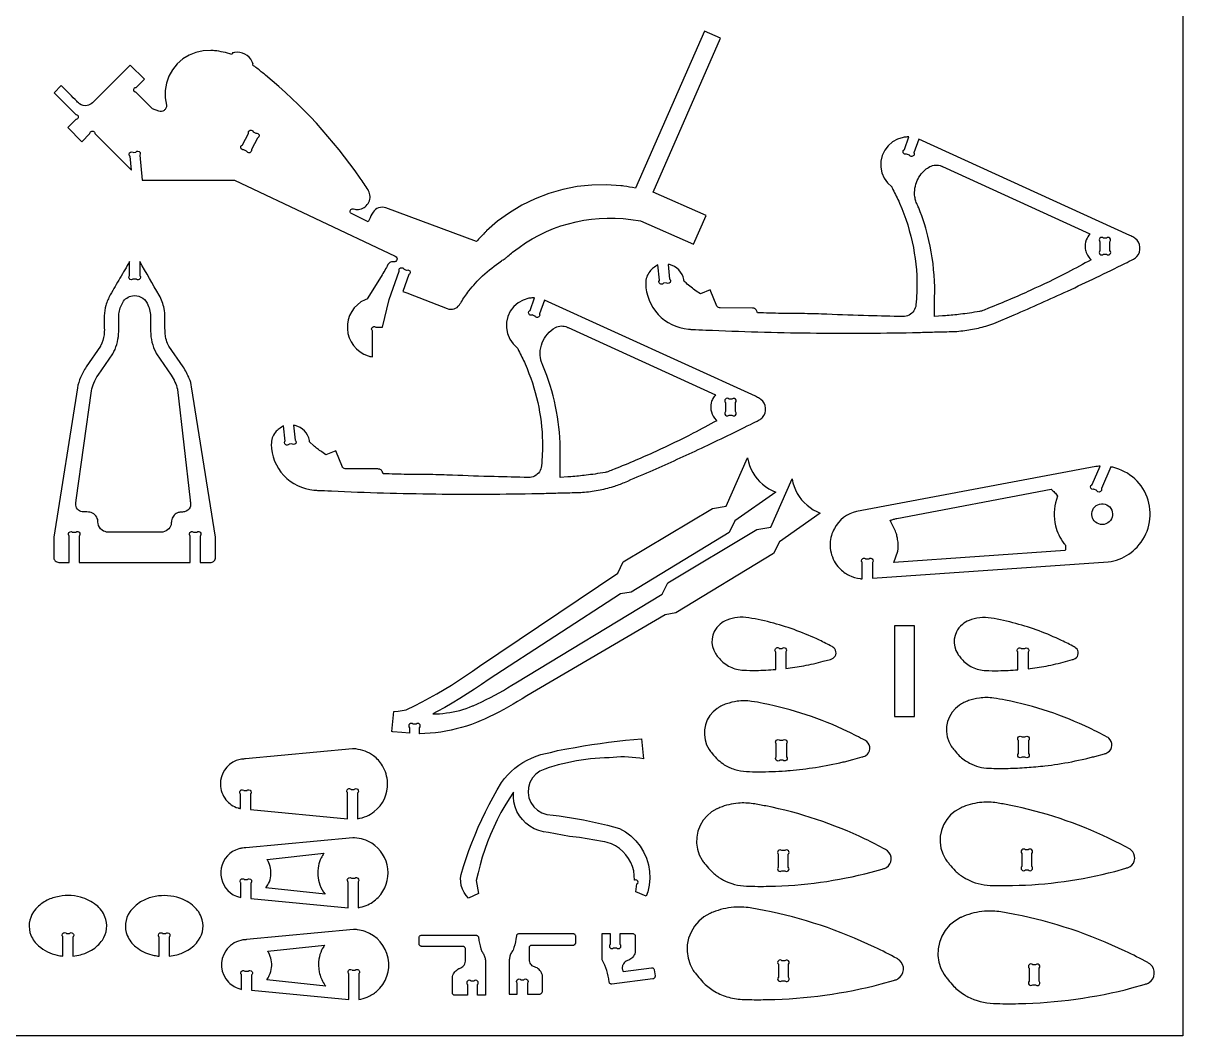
# Model space of a CAD drawing. Extents: x -403 to 468, y -286 to 186.
# Drawn here: x 122.5 to 467.6, y -286.1 to 15.1 of the extents above; entities that cross this region are included whole.
import ezdxf

# ---------------------------------------------------------------- set-up
doc = ezdxf.new("R2010")
doc.units = 0
doc.header["$MEASUREMENT"] = 0
doc.layers.get('0').update_dxf_attribs({"linetype": 'CONTINUOUS'})
doc.layers.add('SECTIONCUTEDGES', color=18, linetype='CONTINUOUS')

msp = doc.modelspace()

# ---------------------------------------------------------------- linework, layer by layer
msp.add_lwpolyline([(467.58, 185.51), (467.58, -286.13), (-402.51, -286.13), (-402.51, 185.51)], close=True)
for points in [[(334.5, -100.43), (334.5, -97.77, 1), (333.44, -96.71), (332.56, -96.71, 1), (331.5, -97.77), (331.5, -100.43, 1), (332.56, -101.49), (333.44, -101.49, 1)], [(419.67, -231.88), (419.67, -235.73, 1), (420.73, -236.79), (421.61, -236.79, 1), (422.67, -235.73), (422.67, -231.88, 1), (421.61, -230.81), (420.73, -230.81, 1)]]:
    msp.add_lwpolyline(points, format="xyb", close=True)
at = {"layer": 'SECTIONCUTEDGES'}
for points in [[(131.73, -5.57), (138.18, -12.03, 0.085935), (138.3, -12.06, -0.186336), (138.73, -12.27, -0.284949), (138.89, -13.04, -0.285005), (138.26, -13.53, -0.066617), (138.22, -13.53, 0.145235), (138.18, -13.54), (135.77, -15.94), (139.97, -20.14), (142.37, -17.75, 0.08601), (142.4, -17.63, -0.186349), (142.6, -17.21, -0.284949), (143.38, -17.05, -0.285005), (143.87, -17.67, -0.066648), (143.87, -17.71, 0.145329), (143.87, -17.75), (154.75, -28.64), (154.33, -24.47, 0.079593), (154.25, -24.36, -0.210465), (154.05, -23.86, -0.269976), (154.46, -23.22, -0.269963), (155.22, -23.27, -0.065724), (155.24, -23.29, 0.145463), (155.28, -23.31), (156.05, -23.23, 0.079701), (156.16, -23.15, -0.210484), (156.66, -22.96, -0.269976), (157.3, -23.37, -0.269963), (157.26, -24.12, -0.065769), (157.23, -24.15, 0.145601), (157.21, -24.18), (157.97, -31.57), (185.39, -31.57), (233.24, -54.17, -0.168887), (233.71, -54.66, -0.362921), (233.4, -55.75, -0.089504), (233.12, -55.88, -0.079719), (232.78, -55.91, 0.015746), (232.34, -55.89, 0.104795), (231.84, -55.99, 0.167951), (231.08, -56.68, -0.009744), (229.07, -60.2), (224.93, -66.89, -0.104608), (224.8, -66.95, 0.035992), (224.25, -67.16, 0.3096), (218.99, -75.84, 0.310426), (225.18, -83.86, 0.017896), (225.68, -84, 0.01187), (226.44, -84.17), (226.44, -76.39, 0.08601), (226.38, -76.29, -0.186349), (226.22, -75.84, -0.284949), (226.65, -75.18, -0.285005), (227.44, -75.28, -0.066648), (227.47, -75.31, 0.145329), (227.5, -75.33), (229.44, -75.33), (231.47, -67.09), (234.44, -58.69, 0.086002), (234.42, -58.58, -0.186347), (234.42, -58.1, -0.284949), (235.05, -57.62, -0.285005), (235.76, -57.98, -0.066644), (235.78, -58.01, 0.145319), (235.8, -58.05), (236.62, -58.34, 0.08601), (236.74, -58.32, -0.186349), (237.22, -58.32, -0.284949), (237.69, -58.95, -0.285005), (237.34, -59.66, -0.066648), (237.3, -59.67, 0.145329), (237.27, -59.69), (235.49, -64.71, -0.0051), (236.7, -65.09, -0.011435), (237.23, -65.28), (248.7, -69.79, 0.161502), (250.74, -69.86, 0.169689), (252.32, -68.72, 0.018768), (252.87, -67.87, -0.030198), (255.12, -64.55, -0.042786), (259.24, -60.04, -0.036783), (264.81, -55.63, -0.013895), (265.39, -55.25, 0.025116), (265.97, -54.86, 0.025774), (266.75, -54.22, -0.018155), (268.17, -53, -0.204103), (303.37, -43.26), (306.22, -43.73), (322, -50.63), (325.75, -42.06), (309.97, -35.16), (330, 10.63), (325.21, 12.74), (304.71, -33.92, -0.002171), (301.27, -33.37, 0.013028), (300.41, -33.26), (296.07, -32.97), (291.71, -33.05), (287.38, -33.52), (283.11, -34.35), (278.93, -35.56), (274.87, -37.12), (270.95, -39.03), (267.22, -41.28), (263.7, -43.83), (260.41, -46.69, 0.013028), (259.8, -47.3, -0.002171), (257.38, -49.81), (230.44, -39.83, 0.161142), (228.28, -39.83, 0.167596), (226.63, -41.09, 0.03262), (226.31, -41.66, -0.002417), (225.14, -44), (220.01, -41.43, -0.162704), (219.81, -41.09, -0.252017), (220.02, -40.34, -0.283369), (220.8, -40.14, 0.098494), (222.29, -40.3, 0.501374), (225.47, -35.11, 0.048434), (225.15, -34.51, 0.007698), (222.78, -30.95, 0.069513), (194.62, -0.34, 0.005338), (192.09, 1.7, 0.010401), (190.76, 2.7, -0.035073), (190.88, 2.93, 0.136057), (190.92, 3.06, 0.100505), (190.91, 3.15, 0.016455), (190.69, 3.66, 0.341491), (185.43, 6.39, 0.016455), (184.88, 6.27, 0.112005), (184.81, 6.23, 0.134653), (184.76, 6.16, -0.022312), (184.62, 5.82, 0.028235), (182.07, 6.51, 0.028606), (179.49, 6.91, 0.006314), (178.69, 6.97, 0.013802), (178.32, 6.99), (176.11, 6.9), (173.95, 6.44), (171.9, 5.61), (170.01, 4.46), (168.35, 2.99), (166.96, 1.27), (165.89, -0.66), (165.15, -2.75), (164.79, -4.93), (164.79, -7.14), (165.17, -9.32, -0.120312), (165, -10.15, -0.115005), (164.45, -10.84, -0.125142), (163.73, -11.17, -0.119875), (162.91, -11.11), (161, -10.37), (156.15, -5.48, 0.086265), (156.04, -5.45, -0.186392), (155.61, -5.25, -0.284949), (155.45, -4.47, -0.285005), (156.08, -3.99, -0.066753), (156.12, -3.99, 0.145652), (156.16, -3.98), (158.58, -1.57), (154.38, 2.64), (143.13, -8.59, -0.145804), (141.52, -9.4, -0.210214), (139.28, -8.85, -0.016381), (139.18, -8.77, -0.008191), (138.99, -8.59, -0.009829), (137.95, -7.58, 0.001638), (133.85, -3.45)], [(191, -17.22), (191.78, -17.63, -1), (192.23, -19.06), (190.44, -22.48, -1), (189.01, -22.93), (188.23, -22.52, -1), (187.78, -21.09), (189.57, -17.67, -1)], [(389.04, -19.37), (387.58, -23.47, 0.08601), (387.61, -23.59, -0.186349), (387.61, -24.06, -0.284949), (386.98, -24.54, -0.285005), (386.27, -24.19, -0.066647), (386.25, -24.15, 0.145329), (386.23, -24.12), (385.4, -23.82, 0.08601), (385.29, -23.85, -0.186349), (384.81, -23.85, -0.284949), (384.33, -23.21, -0.285005), (384.69, -22.51, -0.066648), (384.72, -22.49, 0.14533), (384.76, -22.47), (386.1, -18.69, -0.009124), (384.98, -18.77, 0.035207), (384.38, -18.85), (382.73, -19.36), (381.22, -20.2), (379.92, -21.33), (378.89, -22.71), (378.16, -24.27), (377.77, -25.95), (377.73, -27.68), (378.06, -29.37), (378.73, -30.96), (379.71, -32.38), (380.96, -33.56, -0.066761), (381.11, -33.83, 0.023228), (381.33, -34.36, 0.00512), (382.33, -36.36, -0.014428), (383.29, -38.39, -0.05613), (387.4, -51.59, -0.057387), (388.41, -65.07, -0.014084), (388.17, -68.7, -0.122169), (387.55, -70.45, -0.258679), (384.26, -72.17, -0.000991), (374.1, -71.91, -0.003047), (361.7, -71.49, 0.006155), (355.03, -71.3, 0.003714), (351.61, -71.27, -0.004918), (348.19, -71.24, -0.002398), (344.63, -71.15, 0.000799), (341.07, -71.05, 0.028598), (340.78, -70.38, 0.161536), (340.16, -69.77, 0.057098), (339.87, -69.67, 0.047308), (339.5, -69.62), (329.94, -69.61, -0.081624), (329.47, -69.48, -0.074835), (329.03, -69.19, -0.020482), (328.94, -69.1, -0.045194), (328.91, -69.06), (326.91, -64.25), (324.04, -65.44), (322.76, -64.57, -0.013865), (321.31, -63.46, -0.012477), (319.76, -62.15, 0.009145), (319.29, -61.75, -0.096768), (319.19, -61.63, -0.120073), (319.15, -61.45, 0.047499), (319.11, -61.12, 0.141524), (317.62, -58.3, 0.141524), (314.86, -56.71, 0.016567), (314.64, -56.67, -0.005522), (314.41, -56.63), (314.86, -61.02, 0.079593), (314.94, -61.13, -0.210465), (315.14, -61.63, -0.269976), (314.73, -62.27, -0.269963), (313.97, -62.23, -0.065724), (313.95, -62.2, 0.145463), (313.91, -62.18), (313.04, -62.27, 0.08601), (312.94, -62.34, -0.186349), (312.52, -62.55, -0.284949), (311.81, -62.18, -0.285005), (311.83, -61.39, -0.066648), (311.86, -61.36, 0.145329), (311.88, -61.32), (311.41, -56.78, 0.004185), (310.1, -57.67, 0.073254), (308.99, -58.72, 0.086359), (308.07, -60.4, 0.085895), (307.77, -62.3, 0.185891), (311.48, -71.52, 0.184789), (320.46, -75.91, 0.011293), (321.5, -75.98, -0.000025), (325.67, -76.17, 0.008067), (356.69, -77.05, 0.008217), (387.15, -76.92, 0.002829), (391.88, -76.8, -0.003431), (396.61, -76.68, 0.003607), (399.44, -76.61, 0.010952), (400.37, -76.56, 0.027349), (405.02, -75.95, 0.02735), (409.57, -74.83, 0.005477), (410.76, -74.45, 0.010711), (411.36, -74.24), (417.44, -71.65, 0.007095), (433.26, -64.58, 0.006478), (450.38, -56.36, 0.004958), (452.94, -55.05, 0.090397), (453.92, -54.29, 0.435157), (453.43, -48.92, 0.037419), (453, -48.64, 0.014223), (451.8, -48.01)], [(393.7, -72.13, 0.001819), (393.7, -69.76, -0.005457), (393.7, -67.4, -0.002886), (393.75, -65.38, 0.011204), (393.75, -63.37, 0.052143), (392.04, -49.51, 0.039562), (388.99, -39.85, 0.012267), (388.42, -38.54, -0.029577), (388.13, -37.82, -0.04675), (387.85, -36.57, -0.071998), (387.89, -33.92, -0.130192), (389.75, -29.72, -0.098727), (392.31, -27.57, -0.115272), (394.04, -27.09, -0.115868), (395.79, -27.42, -0.017826), (395.94, -27.5, 0.011527), (396.08, -27.57), (439.93, -47.57, 0.086005), (438.87, -49.35, 0.126445), (438.57, -51.97, 0.074265), (439.03, -53.51, 0.074279), (439.91, -54.85, 0.020408), (440.12, -55.06, -0.006802), (440.33, -55.27, -0.004642), (433.27, -59.02, -0.012634), (422.2, -64.41, -0.006479), (416.28, -67.02, -0.005939), (409.75, -69.71, 0.001973), (408.07, -70.39, -0.028047), (407.65, -70.53, -0.026718), (407.13, -70.65, -0.004531), (404.09, -71.13, -0.00906), (401.44, -71.48, -0.005336), (396.93, -71.95, -0.019134), (396.47, -71.97, -0.021054), (396.05, -71.96)], [(444.85, -48.83), (443.97, -48.83, 1), (442.91, -49.89), (442.91, -52.55, 1), (443.97, -53.61), (444.85, -53.61, 1), (445.91, -52.55), (445.91, -49.89, 1)], [(157.21, -55.77), (157.21, -59.94, 0.08601), (157.27, -60.04, -0.186349), (157.43, -60.49, -0.284949), (156.99, -61.15, -0.285005), (156.21, -61.05, -0.066648), (156.18, -61.03, 0.145329), (156.15, -61), (155.27, -61, 0.08601), (155.17, -61.06, -0.186349), (154.72, -61.22, -0.284949), (154.06, -60.79, -0.285005), (154.16, -60, -0.066648), (154.18, -59.97, 0.145329), (154.21, -59.94), (154.21, -55.76, -0.001265), (151.32, -60.73, 0.003794), (148.45, -65.71, 0.058244), (147.14, -68.84, 0.063092), (146.65, -71.93, 0.016618), (146.67, -75.61, -0.039019), (146.59, -77.58, -0.08946), (145.6, -80.81, -0.007435), (145.55, -80.89, -0.011972), (145.52, -80.94), (141.27, -87.15, 0.048899), (139.59, -90.26, 0.053441), (138.66, -93.36), (131.61, -137.81), (131.62, -143.95, 0.185957), (132.08, -144.87, 0.172664), (133.1, -145.29, 0.016956), (134.19, -145.31, -0.004396), (136.21, -145.29), (136.21, -137.39, 0.079593), (136.14, -137.27, -0.210465), (136, -136.75, -0.269976), (136.47, -136.16, -0.269963), (137.21, -136.28, -0.065724), (137.24, -136.3, 0.145463), (137.27, -136.33), (138.15, -136.33, 0.079593), (138.27, -136.26, -0.210465), (138.78, -136.11, -0.269976), (139.38, -136.59, -0.269963), (139.26, -137.33, -0.065724), (139.23, -137.36, 0.145463), (139.21, -137.39), (139.21, -145.29), (172.21, -145.29), (172.21, -137.39, 0.08601), (172.15, -137.29, -0.186349), (171.99, -136.84, -0.284949), (172.43, -136.18, -0.285005), (173.21, -136.27, -0.066648), (173.24, -136.3, 0.145329), (173.27, -136.33), (174.15, -136.33, 0.079593), (174.27, -136.26, -0.210465), (174.78, -136.11, -0.269976), (175.38, -136.59, -0.269963), (175.26, -137.33, -0.065724), (175.23, -137.36, 0.145463), (175.21, -137.39), (175.21, -145.29), (178.46, -145.28, 0.185813), (179.38, -144.82, 0.172664), (179.8, -143.8), (179.8, -137.78), (172.65, -93.04, 0.048631), (171.96, -90.64, 0.053476), (170.11, -87.15), (165.86, -80.94, -0.042369), (165.47, -80.16, -0.05136), (164.89, -78.14, -0.022282), (164.78, -77.38, -0.018567), (164.73, -76.46, -0.006146), (164.72, -72.37, 0.052443), (164.48, -69.77, 0.080341), (162.99, -65.82, 0.0006)], [(138.65, -129.43, -0.187835), (138.17, -127.88, -0.028282), (138.24, -127.33, 0.010555), (138.33, -126.79), (142.87, -94.23, -0.055767), (143.55, -91.94, -0.048899), (144.84, -89.55), (149.19, -83.21, 0.039283), (149.85, -81.93, 0.054551), (150.74, -78.91, 0.021912), (150.89, -77.8, 0.018988), (150.96, -76.52, 0.00723), (150.96, -72.39, -0.03342), (151.02, -71.36, -0.101204), (152.15, -67.96, -0.223836), (155.01, -65.97, -0.159962), (157.52, -66.36, -0.155534), (159.39, -68.19, -0.055982), (160.14, -70.1, -0.058348), (160.43, -72.06, -0.012826), (160.44, -74.29, 0.009225), (160.43, -76.52, 0.056267), (160.85, -79.81, 0.058965), (161.96, -82.78, 0.007426), (162.1, -83.04, 0.011972), (162.2, -83.21), (166.54, -89.55, -0.04427), (167.7, -91.65, -0.04711), (168.41, -93.78, -0.004249), (168.43, -93.87, -0.011983), (168.44, -93.9), (172.21, -126.79, -0.002653), (172.35, -127.88, -0.124044), (172.22, -128.85, -0.265958), (170.49, -130.24, -0.032026), (169.45, -130.34, 0.095423), (168.43, -130.57, 0.129798), (167.23, -131.51, 0.129739), (166.65, -132.93, 0.026744), (166.6, -133.51, -0.059933), (166.52, -134.09, -0.165101), (165.48, -135.65, -0.156708), (163.63, -136.31), (147.79, -136.31, -0.145829), (146.04, -135.73, -0.209993), (144.82, -133.71, -0.017729), (144.75, -132.95, 0.079747), (144.58, -132.21, 0.142824), (143.55, -130.89, 0.142126), (141.97, -130.32, 0.022063), (141.01, -130.3, -0.046173), (140.05, -130.24, -0.187835)], [(277.63, -67.25), (276.18, -71.35, 0.08601), (276.2, -71.47, -0.186349), (276.2, -71.94, -0.284949), (275.57, -72.42, -0.285005), (274.86, -72.07, -0.066647), (274.84, -72.03, 0.145329), (274.82, -72), (273.99, -71.7, 0.08601), (273.88, -71.73, -0.186349), (273.4, -71.73, -0.284949), (272.93, -71.09, -0.285005), (273.28, -70.39, -0.066648), (273.32, -70.37, 0.14533), (273.35, -70.35), (274.69, -66.57, -0.009124), (273.57, -66.65, 0.035207), (272.97, -66.73), (271.32, -67.24), (269.82, -68.08), (268.52, -69.21), (267.48, -70.59), (266.75, -72.15), (266.36, -73.83), (266.33, -75.56), (266.65, -77.25), (267.32, -78.84), (268.3, -80.26), (269.56, -81.44, -0.066761), (269.7, -81.71, 0.023228), (269.92, -82.24, 0.00512), (270.92, -84.24, -0.014428), (271.88, -86.27, -0.048624), (275.63, -97.71, -0.049876), (277.04, -109.37, -0.030084), (276.75, -116.61, -0.121138), (276.14, -118.33, -0.258679), (272.85, -120.05, -0.000991), (262.69, -119.79, -0.003047), (250.29, -119.37, 0.006155), (243.62, -119.18, 0.003714), (240.2, -119.15, -0.004918), (236.79, -119.12, -0.002398), (233.23, -119.03, 0.000799), (229.66, -118.93, 0.028598), (229.37, -118.26, 0.161536), (228.75, -117.65, 0.057098), (228.46, -117.55, 0.047308), (228.09, -117.5), (218.54, -117.49, -0.081624), (218.07, -117.36, -0.074835), (217.62, -117.07, -0.020482), (217.54, -116.98, -0.045194), (217.5, -116.94), (215.51, -112.13), (212.63, -113.32), (211.36, -112.45, -0.011091), (210.12, -111.52, -0.011091), (208.93, -110.54), (207.79, -109.51, -0.121972), (207.74, -109.33, 0.047985), (207.7, -109, 0.141524), (206.21, -106.18, 0.141524), (203.45, -104.59, 0.016567), (203.23, -104.55, -0.005522), (203.01, -104.51), (203.45, -108.9, 0.079593), (203.53, -109.01, -0.210465), (203.73, -109.51, -0.269976), (203.32, -110.15, -0.269963), (202.57, -110.11, -0.065724), (202.54, -110.08, 0.145463), (202.51, -110.06), (201.63, -110.15, 0.08601), (201.54, -110.22, -0.186349), (201.11, -110.43, -0.284949), (200.41, -110.06, -0.285005), (200.42, -109.27, -0.066648), (200.45, -109.24, 0.145329), (200.47, -109.2), (200.01, -104.66, 0.004185), (198.7, -105.55, 0.073254), (197.58, -106.6, 0.086359), (196.66, -108.28, 0.085895), (196.36, -110.18, 0.185891), (200.07, -119.4, 0.184789), (209.05, -123.79, 0.011293), (210.09, -123.86, -0.000025), (214.27, -124.05, 0.008067), (245.28, -124.93, 0.008217), (275.74, -124.8, 0.002829), (280.47, -124.68, -0.003431), (285.2, -124.56, 0.003607), (288.03, -124.49, 0.010952), (288.96, -124.44, 0.027349), (293.61, -123.83, 0.02735), (298.16, -122.71, 0.027608), (301.46, -121.5, 0.001457), (309.06, -118.22, 0.006478), (323.35, -111.76, 0.005861), (338.97, -104.24, 0.004958), (341.54, -102.93, 0.090397), (342.51, -102.17, 0.435157), (342.02, -96.8, 0.037419), (341.59, -96.52, 0.014223), (340.39, -95.89)], [(282.3, -120.01, 0.001819), (282.29, -117.64, -0.005457), (282.3, -115.28, -0.002886), (282.34, -113.26, 0.011204), (282.35, -111.25, 0.047407), (280.94, -98.88, 0.04637), (277.16, -86.71, 0.01538), (276.93, -86.21, -0.033729), (276.73, -85.7, -0.046038), (276.47, -84.61, -0.033905), (276.37, -83.1, -0.09514), (276.97, -79.96, -0.171112), (280.91, -75.45, -0.11859), (282.61, -74.97, -0.115868), (284.38, -75.31, -0.017826), (284.53, -75.38, 0.011527), (284.67, -75.45), (328.53, -95.45, 0.037617), (327.78, -96.53, 0.075158), (327.28, -97.79, 0.125786), (327.33, -100.55, 0.125822), (328.71, -102.94, 0.01533), (328.81, -103.05, -0.00511), (328.92, -103.15, -0.004642), (321.86, -106.9, -0.012634), (310.8, -112.29, -0.006479), (304.87, -114.9, -0.005939), (298.34, -117.59, 0.001973), (296.66, -118.27, -0.028047), (296.24, -118.41, -0.026718), (295.73, -118.53, -0.004531), (292.68, -119.01, -0.00906), (290.04, -119.36, -0.005336), (285.53, -119.83, -0.019134), (285.06, -119.85, -0.021054), (284.64, -119.84)], [(232.27, -195.65), (232.85, -189.68), (234.06, -189.56), (235.26, -189.4), (236.46, -189.2), (236.72, -189.08), (238.97, -187.96), (241.21, -186.79), (243.42, -185.6), (245.62, -184.36), (247.79, -183.09), (249.94, -181.78), (252.07, -180.43), (254.18, -179.05), (256.26, -177.63), (258.32, -176.18), (299.44, -148.53), (301.05, -145.16), (327.61, -129.24), (331.73, -128.56), (338.08, -114.23), (338.32, -115.35), (338.65, -116.45), (339.09, -117.51), (339.61, -118.53), (340.22, -119.51), (340.91, -120.42), (341.67, -121.27), (342.51, -122.06), (343.41, -122.76), (344.38, -123.39), (345.39, -123.93), (346.44, -124.38), (334.28, -132.95), (332.58, -136.39), (303.46, -154.11), (300.31, -154.65), (261.16, -180.05), (258.95, -181.59), (256.8, -183.03), (254.63, -184.44), (252.43, -185.81), (250.21, -187.15), (247.97, -188.45), (245.7, -189.7), (244.47, -190.36), (245.42, -190.35), (246.43, -190.3), (247.44, -190.21), (248.44, -190.1), (249.45, -189.95), (250.44, -189.77), (251.43, -189.55), (252.42, -189.31), (253.39, -189.03), (254.35, -188.72), (255.31, -188.38), (256.25, -188.01), (256.4, -187.95), (257.72, -187.36), (259.03, -186.75), (260.33, -186.12), (261.62, -185.47), (262.89, -184.79), (264.16, -184.09), (265.41, -183.37), (266.65, -182.63), (267.88, -181.87), (269.1, -181.09), (312.69, -154.76), (314.3, -151.39), (340.86, -135.47), (344.98, -134.79), (351.33, -120.46), (351.57, -121.59), (351.91, -122.68), (352.34, -123.74), (352.86, -124.76), (353.47, -125.74), (354.16, -126.65), (354.92, -127.5), (355.76, -128.29), (356.67, -128.99), (357.63, -129.62), (358.64, -130.16), (359.69, -130.61), (347.54, -139.18), (345.83, -142.62), (316.72, -160.35), (313.56, -160.88), (272.41, -184.96), (271.02, -185.86), (269.66, -186.7), (268.29, -187.52), (266.9, -188.31), (265.5, -189.08), (264.09, -189.82), (262.66, -190.54), (261.23, -191.24), (259.78, -191.91), (258.82, -192.34), (257.37, -192.93), (255.9, -193.48), (254.41, -193.98), (252.91, -194.44), (251.39, -194.84), (249.86, -195.2), (248.32, -195.5), (246.77, -195.76), (245.22, -195.96), (243.65, -196.12), (242.09, -196.22), (240.52, -196.28), (240.48, -196.28), (240.48, -194.48, 1), (239.42, -193.42), (238.54, -193.42, 1), (237.48, -194.48), (237.48, -196.08), (235.17, -195.9), (232.5, -195.67)], [(372.2, -150.19), (372.2, -145.34, 0.08601), (372.14, -145.23, -0.186349), (371.98, -144.79, -0.284949), (372.42, -144.13, -0.285005), (373.2, -144.22, -0.066648), (373.23, -144.25, 0.145329), (373.26, -144.27), (374.14, -144.27, 0.079593), (374.26, -144.21, -0.210465), (374.78, -144.06, -0.269976), (375.37, -144.53, -0.269963), (375.25, -145.28, -0.065724), (375.23, -145.31, 0.145463), (375.2, -145.34), (375.2, -150.01), (445.4, -145.12, 0.064499), (448.67, -144.32, 0.11269), (454, -140.73, 0.26871), (457.24, -126.76, 0.268886), (446.74, -117.01, 0.009244), (446.46, -116.95, -0.003081), (446.18, -116.89), (443.35, -123.35, 0.08601), (443.37, -123.47, -0.186349), (443.34, -123.94, -0.284949), (442.67, -124.37, -0.285005), (441.99, -123.97, -0.066648), (441.98, -123.93, 0.145329), (441.96, -123.9), (441.15, -123.55, 0.08601), (441.03, -123.56, -0.186349), (440.56, -123.53, -0.284949), (440.13, -122.86, -0.285005), (440.53, -122.18, -0.066648), (440.57, -122.17, 0.145329), (440.61, -122.15), (443, -116.67, 0.007419), (442.15, -116.73, 0.015637), (441.75, -116.77), (370.51, -130.17, 0.213773), (363.9, -135.2, 0.112076), (362.64, -139.63, 0.072907), (362.9, -142.41, 0.130867), (365.41, -147.03, 0.087354), (368.24, -149.13, 0.087328), (371.62, -150.13, 0.008463), (371.91, -150.16, -0.002821)], [(381.59, -145.3), (382.74, -141.96, 0.033242), (382.84, -141.44, 0.018338), (382.91, -140.49, 0.037378), (382.89, -139.7, 0.017912), (382.65, -138.08, 0.022888), (382.36, -136.82, 0.034926), (382.08, -136.01, 0.01324), (381.32, -134.39, -0.004413), (380.54, -132.78, 0.006445), (381.52, -132.47, -0.019338), (382.51, -132.19), (428.39, -123.56), (428.93, -124, -0.018379), (429.44, -124.48, -0.018378), (429.91, -125), (430.34, -125.55), (429.96, -126.59, 0.139305), (429.71, -134.39, 0.102133), (432.23, -139.63, 0.033661), (432.52, -139.96, -0.097619), (432.65, -140.16, -0.082482), (432.69, -140.35, -0.025939), (432.7, -140.95, -0.02594), (432.68, -141.21, -0.012951), (432.59, -141.73)], [(440.49, -130.72, -0.860276), (446.6, -130.25, -0.859535), (440.91, -132.51, -0.075538), (440.57, -131.64, -0.075109)], [(346.44, -177.14), (346.44, -171.93, 0.08601), (346.38, -171.83, -0.186349), (346.22, -171.38, -0.284949), (346.66, -170.72, -0.285005), (347.44, -170.82, -0.066648), (347.47, -170.85, 0.145329), (347.5, -170.87), (348.38, -170.87, 0.08601), (348.48, -170.81, -0.186349), (348.93, -170.65, -0.284949), (349.59, -171.09, -0.285005), (349.49, -171.87, -0.066648), (349.47, -171.9, 0.145329), (349.44, -171.93), (349.44, -176.85, 0.01908), (354.81, -176.04, 0.017443), (360.61, -174.73), (362.71, -174.15, -0.038389), (363.12, -174.01, 0.080703), (363.52, -173.83, 0.501374), (363.73, -170.7, 0.054447), (363.22, -170.36, 0.011126), (359.46, -168.45, 0.045142), (345.85, -163.39, 0.025718), (338.44, -161.78, 0.068137), (335.08, -161.69, 0.069566), (331.89, -162.49, 0.072806), (329.92, -163.66, 0.110709), (328.14, -165.89), (327.73, -166.95), (327.51, -168.07), (327.48, -169.21), (327.64, -170.34), (328, -171.43), (328.53, -172.44, 0.021357), (328.85, -172.9, 0.014133), (329.69, -173.93, 0.103358), (332.87, -176.36, 0.100305), (336.87, -177.37, 0.015529), (340.61, -177.43, 0.017374)], [(418.52, -177.23), (418.52, -172.02, 0.08601), (418.46, -171.91, -0.186349), (418.3, -171.47, -0.284949), (418.73, -170.81, -0.285005), (419.52, -170.9, -0.066648), (419.55, -170.93, 0.145329), (419.58, -170.96), (420.46, -170.96, 0.08601), (420.56, -170.89, -0.186349), (421, -170.74, -0.284949), (421.67, -171.17, -0.285005), (421.57, -171.96, -0.066648), (421.54, -171.98, 0.145329), (421.52, -172.02), (421.52, -176.93, 0.01908), (426.89, -176.12, 0.017443), (432.68, -174.82), (434.78, -174.23, -0.038389), (435.19, -174.09, 0.080703), (435.59, -173.92, 0.501374), (435.8, -170.79, 0.054447), (435.3, -170.44, 0.011126), (431.53, -168.54, 0.045142), (417.92, -163.48, 0.025718), (410.51, -161.86, 0.068137), (407.15, -161.77, 0.069566), (403.97, -162.58, 0.072806), (401.99, -163.74, 0.110709), (400.22, -165.97), (399.81, -167.04), (399.58, -168.16), (399.55, -169.3), (399.72, -170.43), (400.07, -171.52), (400.6, -172.53, 0.021357), (400.92, -172.98, 0.014133), (401.76, -174.01, 0.103358), (404.95, -176.45, 0.100305), (408.95, -177.46, 0.015529), (412.69, -177.52, 0.017374)], [(404.09, -205, 0.113994), (409.91, -206.54, 0.012132), (415.61, -206.57, 0.014603), (421.14, -206.31, 0.007186), (426.56, -205.82, 0.012938), (430.4, -205.31, 0.018394), (438.63, -203.7, 0.00332), (440.04, -203.36, 0.00332), (441.45, -203), (444.25, -202.22, -0.044724), (444.63, -202.1, 0.087071), (445.32, -201.8, 0.501374), (445.6, -197.63, 0.052991), (445.05, -197.25, 0.012578), (439.91, -194.63, 0.062543), (414.78, -186.26, 0.01309), (411.31, -185.67, 0.069731), (407.05, -185.65, 0.049289), (403.84, -186.41, 0.034019), (402.42, -187.01, 0.017944), (401.45, -187.54, 0.01715), (401.1, -187.77), (399.93, -188.74), (398.94, -189.9), (398.16, -191.21), (397.61, -192.63), (397.31, -194.12), (397.27, -195.64), (397.49, -197.15), (397.96, -198.6), (398.67, -199.95, 0.030734), (399.12, -200.56, -0.007019), (399.6, -201.15, 0.03239), (401.08, -202.81, 0.073161)], [(331.16, -205.48, 0.065635), (334.24, -206.89, 0.062601), (337.73, -207.49, 0.012318), (341.38, -207.58, 0.017265), (349.35, -207.29, 0.006228), (350.73, -207.17, 0.002281), (354.49, -206.79, 0.012938), (358.33, -206.28, 0.018394), (366.56, -204.67, 0.00332), (367.97, -204.33, 0.00332), (369.38, -203.97), (372.18, -203.19, -0.044724), (372.56, -203.07, 0.087071), (373.26, -202.78, 0.501374), (373.54, -198.6, 0.052991), (372.99, -198.22, 0.012578), (367.84, -195.6, 0.062543), (342.72, -187.23, 0.01309), (339.24, -186.64, 0.069731), (334.99, -186.62, 0.049289), (331.77, -187.38, 0.034019), (330.35, -187.98, 0.017944), (329.38, -188.51, 0.01715), (329.03, -188.74), (327.86, -189.71), (326.87, -190.87), (326.09, -192.18), (325.54, -193.6), (325.25, -195.09), (325.21, -196.61), (325.42, -198.12), (325.9, -199.57), (326.61, -200.92, 0.030734), (327.05, -201.53, -0.007019), (327.53, -202.13, 0.03989), (329.35, -204.09, 0.046849)], [(254.39, -244.42), (253.74, -243.51), (253.24, -242.52), (252.89, -241.46), (252.71, -240.37), (252.69, -239.26), (252.84, -238.15), (253.56, -235.76), (254.34, -233.39), (255.17, -231.03), (256.05, -228.69), (256.98, -226.38), (257.96, -224.08), (258.99, -221.8), (260.06, -219.54), (261.18, -217.31), (262.36, -215.1), (263.57, -212.92), (264.84, -210.77), (265.73, -209.61), (266.71, -208.52), (267.75, -207.49), (268.85, -206.54), (270.02, -205.66), (271.24, -204.85), (272.52, -204.13), (273.83, -203.5), (275.19, -202.95), (276.58, -202.49), (277.99, -202.12), (279.43, -201.85), (280.48, -201.54), (281.55, -201.27), (282.63, -201.04), (283.71, -200.85), (284.29, -200.77), (286.77, -200.32), (289.25, -199.91), (291.74, -199.52), (294.23, -199.16), (296.73, -198.82), (299.23, -198.51), (301.73, -198.23), (304.23, -197.98), (306.52, -197.77), (307.11, -203.74), (305.99, -203.56), (304.86, -203.41), (303.74, -203.3), (302.6, -203.22), (301.47, -203.18), (300.34, -203.18), (299.2, -203.22), (298.07, -203.29), (296.94, -203.4), (295.54, -203.44), (294.15, -203.51), (292.75, -203.62), (291.36, -203.75), (289.97, -203.92), (288.58, -204.11), (287.2, -204.34), (285.82, -204.59), (284.45, -204.88), (283.09, -205.2), (281.74, -205.54), (280.39, -205.92), (279.05, -206.33), (277.72, -206.76), (276.3, -207.37), (275.06, -208.27), (274.04, -209.42), (273.3, -210.77), (272.87, -212.24), (272.77, -213.78), (273.01, -215.3), (273.58, -216.73), (274.45, -218), (275.58, -219.04), (276.9, -219.82), (278.37, -220.29), (280.19, -220.5), (282.02, -220.73), (283.83, -220.99), (285.65, -221.27), (287.46, -221.58), (289.26, -221.91), (291.06, -222.27), (292.86, -222.66), (294.65, -223.07), (296.43, -223.5), (298.21, -223.96), (299.98, -224.44), (301.74, -225.46), (303.36, -226.69), (304.81, -228.11), (306.08, -229.7), (307.13, -231.43), (307.96, -233.29), (308.55, -235.23), (308.9, -237.23), (308.99, -239.26), (308.82, -241.29), (308.41, -243.28), (307.95, -244.62), (304.86, -243.35), (305.16, -240.96, 1), (304.51, -239.85), (304.4, -239.8), (304.37, -238.45), (304.19, -237.1), (303.84, -235.79), (303.33, -234.54), (302.68, -233.35), (301.88, -232.25), (300.96, -231.26), (299.92, -230.38), (298.79, -229.64), (297.57, -229.04), (296.29, -228.59), (295.65, -228.45), (294.88, -228.35), (288.03, -227.17), (285.13, -226.81), (278.81, -225.66), (277.34, -225.47), (275.92, -225.09), (274.56, -224.53), (273.28, -223.78), (272.11, -222.88), (271.07, -221.83), (270.19, -220.65), (269.46, -219.36), (268.91, -217.99), (268.55, -216.56), (268.38, -215.09), (268.41, -213.62), (267.1, -215.62), (265.85, -217.67), (264.67, -219.75), (263.56, -221.88), (262.53, -224.04), (261.56, -226.23), (260.67, -228.45), (259.86, -230.71), (259.12, -232.99), (258.46, -235.29), (257.87, -237.61), (257.36, -239.95), (257.99, -243.75), (255.08, -245.14)], [(347.68, -198.2), (348.56, -198.2, -1), (349.62, -199.26), (349.62, -203.12, -1), (348.56, -204.18), (347.68, -204.18, -1), (346.62, -203.12), (346.62, -199.26, -1)], [(421.69, -198.29), (421.69, -202.15, -1), (420.62, -203.21), (419.75, -203.21, -1), (418.69, -202.15), (418.69, -198.29, -1), (419.75, -197.23), (420.62, -197.23, -1)], [(187.16, -218.54), (187.16, -214.21, 0.079565), (187.09, -214.09, -0.21046), (186.95, -213.57, -0.269976), (187.42, -212.98, -0.269963), (188.16, -213.1, -0.065712), (188.19, -213.13, 0.145427), (188.22, -213.15), (189.1, -213.15, 0.08601), (189.2, -213.09, -0.186349), (189.65, -212.93, -0.284949), (190.31, -213.37, -0.285005), (190.21, -214.15, -0.066648), (190.19, -214.18, 0.145329), (190.16, -214.21), (190.16, -218.81), (219.05, -221.57), (219.05, -213.88, 0.086027), (218.99, -213.78, -0.186352), (218.83, -213.33, -0.284949), (219.26, -212.67, -0.285005), (220.05, -212.77, -0.066655), (220.08, -212.8, 0.145351), (220.11, -212.82), (220.99, -212.82, 0.079575), (221.1, -212.75, -0.210462), (221.62, -212.61, -0.269976), (222.22, -213.08, -0.269963), (222.1, -213.82, -0.065717), (222.07, -213.85, 0.145441), (222.05, -213.88), (222.05, -221.57, 0.058887), (224.77, -220.76, 0.065177), (226.98, -219.44, 0.240046), (230.94, -210.85, 0.12491), (229.45, -205.78, 0.102014), (226.75, -202.83, 0.130819), (221.53, -200.81, 0.015031), (220.94, -200.77, 0.020693), (220.51, -200.76), (188.66, -203.75, 0.017857), (187.51, -203.86, 0.060909), (185.94, -204.27, 0.314705), (181.21, -211.36, 0.162733), (182.85, -215.91, 0.077301), (184.44, -217.39, 0.074747), (186.47, -218.36, 0.017668), (186.82, -218.46, -0.005889)], [(330.9, -239.81, 0.113994), (337.75, -241.61, 0.012132), (344.46, -241.65, 0.059829), (374.86, -237.45), (378.15, -236.53, -0.044724), (378.6, -236.39, 0.087071), (379.42, -236.04, 0.501374), (379.75, -231.13, 0.052991), (379.1, -230.68, 0.012578), (373.05, -227.6, 0.062543), (343.49, -217.76, 0.009794), (339.74, -217.09, 0.06036), (335.34, -216.93, 0.075913), (329.81, -218.25, 0.006314), (329.21, -218.51, 0.013802), (328.94, -218.63), (327.39, -219.53), (326.01, -220.67), (324.85, -222.03), (323.93, -223.57), (323.29, -225.25), (322.94, -227), (322.89, -228.79), (323.15, -230.57), (323.7, -232.27), (324.54, -233.86, 0.027175), (324.9, -234.37, -0.003463), (325.63, -235.28, 0.032859), (327.41, -237.27, 0.053889), (329.89, -239.22, 0.018728)], [(403.38, -239.57, 0.113994), (410.22, -241.37, 0.012132), (416.93, -241.41, 0.059829), (447.33, -237.21), (450.62, -236.29, -0.044724), (451.08, -236.15, 0.087071), (451.89, -235.8, 0.501374), (452.22, -230.89, 0.052991), (451.57, -230.44, 0.012578), (445.52, -227.36, 0.062543), (415.96, -217.52, 0.009794), (412.22, -216.85, 0.06036), (407.81, -216.69, 0.075913), (402.28, -218.01, 0.006314), (401.68, -218.27, 0.013802), (401.41, -218.39), (399.86, -219.29), (398.48, -220.43), (397.32, -221.79), (396.4, -223.33), (395.76, -225.01), (395.41, -226.76), (395.36, -228.55), (395.62, -230.33), (396.17, -232.03), (397.01, -233.62, 0.027175), (397.37, -234.13, -0.003463), (398.1, -235.04, 0.032859), (399.88, -237.03, 0.053889), (402.36, -238.98, 0.018728)], [(187.29, -245), (187.29, -240.67, 0.085982), (187.23, -240.57, -0.186344), (187.07, -240.12, -0.284949), (187.51, -239.46, -0.285005), (188.29, -239.56, -0.066636), (188.32, -239.59, 0.145294), (188.35, -239.61), (189.23, -239.61, 0.08601), (189.33, -239.55, -0.186349), (189.78, -239.39, -0.284949), (190.44, -239.83, -0.285005), (190.34, -240.61, -0.066648), (190.32, -240.64, 0.145329), (190.29, -240.67), (190.29, -245.27), (219.18, -248.03), (219.18, -240.34, 0.07961), (219.11, -240.22, -0.210468), (218.97, -239.7, -0.269976), (219.44, -239.11, -0.269963), (220.18, -239.23, -0.065731), (220.21, -239.26, 0.145485), (220.24, -239.28), (221.12, -239.28, 0.079575), (221.24, -239.21, -0.210462), (221.75, -239.07, -0.269976), (222.35, -239.54, -0.269963), (222.23, -240.28, -0.065717), (222.2, -240.31, 0.145441), (222.18, -240.34), (222.18, -248.03, 0.05147), (224.57, -247.35, 0.107286), (228.17, -244.94, 0.22512), (231.02, -236.44, 0.225076), (226.24, -228.85, 0.064795), (223.8, -227.71, 0.064771), (221.15, -227.24, 0.006019), (220.79, -227.22, 0.014702), (220.64, -227.22), (188.79, -230.21, 0.006887), (187.81, -230.29, 0.045852), (186.72, -230.51, 0.281417), (181.46, -236.25, 0.281163), (184.17, -243.56, 0.07581), (186.01, -244.59, 0.02872)], [(350.2, -235.97), (350.2, -232.12, 1), (349.14, -231.05), (348.26, -231.05, 1), (347.2, -232.12), (347.2, -235.97, 1), (348.26, -237.03), (349.14, -237.03, 1)], [(195.09, -233.66), (211.97, -231.83, 0.024374), (211.2, -233.23, 0.064007), (210.39, -235.59, 0.139677), (210.83, -241.23, 0.069878), (212.34, -244.04), (194.77, -242.16, 0.036811), (195.53, -240.87, 0.086534), (196.22, -238.51, 0.075433), (196.13, -236.27, 0.075591), (195.38, -234.16, 0.014453), (195.24, -233.91, -0.004817)], [(137.35, -262.43, 0.027943), (139.6, -262, 0.074409), (142.89, -260.63, 0.105275), (146.09, -257.65, 0.255238), (146.86, -250.69, 0.127924), (144.28, -247.26, 0.103344), (139.57, -244.89, 0.127001), (132.29, -244.84, 0.074208), (128.8, -246.28, 0.105274), (125.61, -249.27, 0.255238), (124.84, -256.23, 0.117284), (127.12, -259.39, 0.126578), (132.67, -262.16, 0.01237), (133.41, -262.3, 0.009766), (134.35, -262.43), (134.35, -256.72, 0.08601), (134.29, -256.62, -0.186349), (134.13, -256.17, -0.284949), (134.57, -255.51, -0.285005), (135.35, -255.61, -0.066648), (135.38, -255.63, 0.145329), (135.41, -255.66), (136.29, -255.66, 0.08601), (136.39, -255.6, -0.186349), (136.84, -255.44, -0.284949), (137.5, -255.87, -0.285005), (137.4, -256.66, -0.066648), (137.37, -256.69, 0.145329), (137.35, -256.72)], [(163, -262.46), (163, -256.75, 0.08601), (162.94, -256.65, -0.186349), (162.78, -256.2, -0.284949), (163.22, -255.54, -0.285005), (164, -255.64, -0.066648), (164.03, -255.66, 0.145329), (164.06, -255.69), (164.94, -255.69, 0.08601), (165.04, -255.63, -0.186349), (165.49, -255.47, -0.284949), (166.15, -255.91, -0.285005), (166.05, -256.69, -0.066648), (166.03, -256.72, 0.145329), (166, -256.75), (166, -262.46, 0.027943), (168.26, -262.03, 0.074409), (171.55, -260.66, 0.105275), (174.74, -257.68, 0.255238), (175.51, -250.72, 0.127924), (172.93, -247.29, 0.103344), (168.22, -244.92, 0.127001), (160.94, -244.87, 0.074208), (157.46, -246.31, 0.105274), (154.26, -249.3, 0.255238), (153.5, -256.26, 0.127924), (156.07, -259.69, 0.103344), (160.78, -262.06, 0.01993), (161.51, -262.22, 0.009773)], [(327.88, -272.66, 0.065635), (331.91, -274.5, 0.062601), (336.48, -275.3, 0.00767), (338.64, -275.37, 0.008632), (344.07, -275.36, 0.059829), (377.85, -270.69), (381.51, -269.67, -0.044724), (382.01, -269.51, 0.087071), (382.91, -269.13, 0.501374), (383.28, -263.67, 0.052991), (382.56, -263.17, 0.012578), (375.84, -259.75, 0.062543), (342.99, -248.81, 0.009794), (338.83, -248.07, 0.06036), (333.94, -247.89, 0.075913), (327.8, -249.36, 0.006314), (327.13, -249.64, 0.013802), (326.83, -249.79), (325.1, -250.78), (323.57, -252.05), (322.28, -253.56), (321.26, -255.27), (320.54, -257.13), (320.15, -259.08), (320.1, -261.07), (320.39, -263.04), (321, -264.94), (321.93, -266.7, 0.027175), (322.34, -267.26, -0.003463), (323.14, -268.28, 0.02583), (324.75, -270.13, 0.060935)], [(403.62, -274.51, 0.113994), (411.23, -276.51, 0.012132), (418.69, -276.56, 0.059829), (452.46, -271.89), (456.12, -270.87, -0.044724), (456.62, -270.71, 0.087071), (457.53, -270.32, 0.501374), (457.89, -264.86, 0.052991), (457.18, -264.37, 0.012578), (450.45, -260.94, 0.062543), (417.61, -250.01, 0.009794), (413.45, -249.27, 0.06036), (408.55, -249.09, 0.075913), (402.41, -250.56, 0.006314), (401.74, -250.84, 0.013802), (401.44, -250.98), (399.72, -251.98), (398.19, -253.25), (396.89, -254.76), (395.87, -256.47), (395.16, -258.33), (394.77, -260.28), (394.72, -262.27), (395, -264.24), (395.62, -266.13), (396.55, -267.9, 0.027175), (396.95, -268.46, -0.003463), (397.76, -269.47, 0.02583), (399.37, -271.32, 0.060935), (402.5, -273.86, 0.018728)], [(187.51, -272.31), (187.51, -267.98, 0.085982), (187.45, -267.88, -0.186344), (187.29, -267.44, -0.284949), (187.72, -266.77, -0.285005), (188.51, -266.87, -0.066636), (188.54, -266.9, 0.145294), (188.57, -266.92), (189.45, -266.92, 0.08601), (189.55, -266.86, -0.186349), (190, -266.7, -0.284949), (190.66, -267.14, -0.285005), (190.56, -267.93, -0.066648), (190.53, -267.95, 0.145329), (190.51, -267.98), (190.51, -272.58), (219.39, -275.34), (219.4, -267.65, 0.07961), (219.33, -267.54, -0.210468), (219.18, -267.02, -0.269976), (219.65, -266.43, -0.269963), (220.4, -266.54, -0.065731), (220.43, -266.57, 0.145485), (220.46, -266.59), (221.34, -266.59, 0.085993), (221.44, -266.53, -0.186346), (221.88, -266.37, -0.284949), (222.55, -266.81, -0.285005), (222.45, -267.6, -0.06664), (222.42, -267.62, 0.145307), (222.4, -267.65), (222.39, -275.34, 0.054018), (224.91, -274.62, 0.081618), (227.7, -272.91, 0.2679), (231.13, -263.02, 0.268121), (224.29, -255.11, 0.054446), (221.97, -254.58, 0.03773), (220.86, -254.54), (189.01, -257.53, 0.006828), (187.92, -257.62, 0.037221), (187.27, -257.73, 0.183434), (182.84, -260.82, 0.35573), (183.64, -270.19, 0.075243), (185.34, -271.49, 0.069161)], [(240.34, -258.92), (240.32, -258.77), (240.32, -256.94), (240.34, -256.79), (240.38, -256.65), (240.45, -256.52), (240.54, -256.41), (240.65, -256.32), (240.78, -256.25), (240.92, -256.21), (241.07, -256.19), (257.26, -256.19), (257.4, -256.21), (257.53, -256.25), (257.65, -256.31), (257.76, -256.39), (257.85, -256.49), (257.92, -256.6), (257.98, -256.73), (258.11, -257.73), (258.26, -258.57), (258.46, -259.41), (258.7, -260.24), (258.99, -261.05), (259.16, -261.27), (259.32, -261.51), (259.47, -261.75), (259.6, -262.01), (259.72, -262.27), (259.82, -262.53), (259.91, -262.8), (259.98, -263.08), (260.04, -263.36), (260.08, -263.64), (260.1, -263.92), (260.11, -264.21), (260.11, -274.09), (257.72, -274.09), (257.72, -270.89, 1), (256.66, -269.83), (255.78, -269.83, 1), (254.72, -270.89), (254.72, -274.09), (251.01, -274.09), (250.86, -274.07), (250.72, -274.03), (250.59, -273.96), (250.48, -273.87), (250.39, -273.76), (250.32, -273.63), (250.27, -273.49), (250.26, -273.34), (250.26, -268.47), (250.38, -268.1), (250.54, -267.74), (250.73, -267.41), (250.96, -267.1), (251.23, -266.81), (251.52, -266.56), (251.84, -266.34), (252.19, -266.15), (252.39, -266.1), (252.76, -265.96), (253.09, -265.76), (253.39, -265.52), (253.65, -265.23), (253.76, -265.07), (253.94, -264.72), (254.06, -264.35), (254.12, -263.95), (254.12, -260.27), (254.11, -260.11), (254.06, -259.97), (253.99, -259.85), (253.9, -259.74), (253.79, -259.65), (253.66, -259.58), (253.52, -259.53), (253.37, -259.52), (241.07, -259.52), (240.92, -259.5), (240.78, -259.46), (240.65, -259.39), (240.54, -259.3), (240.45, -259.19), (240.38, -259.06)], [(267.16, -273.71), (269.55, -273.71), (269.55, -270.51, -1), (270.61, -269.45), (271.49, -269.45, -1), (272.55, -270.51), (272.55, -273.71), (276.27, -273.71), (276.42, -273.69), (276.56, -273.65), (276.68, -273.58), (276.79, -273.49), (276.88, -273.38), (276.95, -273.25), (277, -273.11), (277.01, -272.96), (277.01, -268.09), (276.89, -267.72), (276.73, -267.36), (276.54, -267.03), (276.31, -266.72), (276.04, -266.43), (275.75, -266.18), (275.43, -265.96), (275.08, -265.77), (274.7, -265.66), (274.34, -265.49), (274.02, -265.27), (273.75, -265), (273.62, -264.85), (273.42, -264.52), (273.27, -264.16), (273.21, -263.97), (273.15, -263.57), (273.15, -259.88), (273.17, -259.73), (273.21, -259.59), (273.28, -259.47), (273.37, -259.36), (273.48, -259.26), (273.61, -259.2), (273.75, -259.15), (273.9, -259.14), (286.2, -259.14), (286.35, -259.12), (286.49, -259.08), (286.62, -259.01), (286.73, -258.92), (286.82, -258.81), (286.89, -258.68), (286.94, -258.54), (286.95, -258.39), (286.95, -256.56), (286.94, -256.41), (286.89, -256.27), (286.82, -256.14), (286.73, -256.03), (286.62, -255.94), (286.49, -255.87), (286.35, -255.83), (286.2, -255.81), (270.01, -255.81), (269.87, -255.83), (269.74, -255.86), (269.62, -255.93), (269.51, -256.01), (269.42, -256.11), (269.35, -256.22), (269.3, -256.35), (269.16, -257.35), (269.01, -258.19), (268.81, -259.03), (268.57, -259.85), (268.28, -260.67), (268.11, -260.89), (267.95, -261.13), (267.8, -261.37), (267.67, -261.62), (267.55, -261.88), (267.45, -262.15), (267.36, -262.42), (267.29, -262.7), (267.23, -262.98), (267.19, -263.26), (267.17, -263.54), (267.16, -263.83)], [(297.24, -270.63), (297.13, -270.55), (297.04, -270.45), (296.97, -270.34), (296.92, -270.21), (296.79, -269.21), (296.63, -268.36), (296.44, -267.53), (296.19, -266.7), (295.9, -265.89), (295.57, -265.1), (295.2, -264.32), (294.78, -263.56), (294.78, -255.72), (297.17, -255.72), (297.17, -258.92, 1), (298.23, -259.98), (299.11, -259.98, 1), (300.17, -258.92), (300.17, -255.72), (303.89, -255.72), (304.04, -255.73), (304.18, -255.78), (304.31, -255.85), (304.42, -255.94), (304.51, -256.05), (304.58, -256.17), (304.62, -256.31), (304.63, -256.46), (304.63, -261.33), (304.52, -261.71), (304.36, -262.06), (304.16, -262.4), (303.93, -262.71), (303.67, -262.99), (303.37, -263.25), (303.05, -263.47), (302.7, -263.65), (302.32, -263.77), (301.96, -263.94), (301.65, -264.16), (301.37, -264.43), (301.14, -264.74), (300.96, -265.09), (300.9, -265.24), (300.85, -265.39), (300.81, -265.55), (300.79, -265.71), (300.78, -265.87), (300.78, -266.04), (300.8, -266.2), (300.82, -266.36), (300.87, -266.52), (300.92, -266.67), (300.99, -266.82), (301.07, -266.96), (309.48, -265.88), (309.63, -265.87), (309.77, -265.9), (309.91, -265.95), (310.03, -266.02), (310.13, -266.12), (310.22, -266.24), (310.28, -266.37), (310.31, -266.52), (310.54, -268.34), (310.55, -268.49), (310.52, -268.63), (310.47, -268.77), (310.39, -268.89), (310.3, -268.99), (310.18, -269.08), (310.05, -269.14), (309.9, -269.17), (297.64, -270.74), (297.49, -270.73), (297.36, -270.69)], [(195.3, -260.97), (212.19, -259.14, 0.027034), (211.34, -260.7, 0.073462), (210.54, -263.3, 0.089732), (210.64, -267.18, 0.092349), (212.07, -270.67, 0.014896), (212.31, -271.01, -0.004965), (212.55, -271.35), (194.99, -269.47, 0.036811), (195.75, -268.18, 0.086534), (196.43, -265.83, 0.075433), (196.35, -263.58, 0.075591), (195.6, -261.47, 0.014453), (195.45, -261.22, -0.004817)], [(347.24, -264.84), (347.24, -268.7, 1), (348.3, -269.76), (349.18, -269.76, 1), (350.24, -268.7), (350.24, -264.84, 1), (349.18, -263.78), (348.3, -263.78, 1)], [(424.85, -269.89), (424.85, -266.04, 1), (423.79, -264.98), (422.91, -264.98, 1), (421.85, -266.04), (421.85, -269.89, 1), (422.91, -270.95), (423.79, -270.95, 1)]]:
    msp.add_lwpolyline(points, format="xyb", close=True, dxfattribs=at)
msp.add_lwpolyline([(381.76, -191.12), (387.74, -191.12), (387.74, -164.12), (381.76, -164.12)], close=True, dxfattribs=at)

doc.saveas('drawing.dxf')
